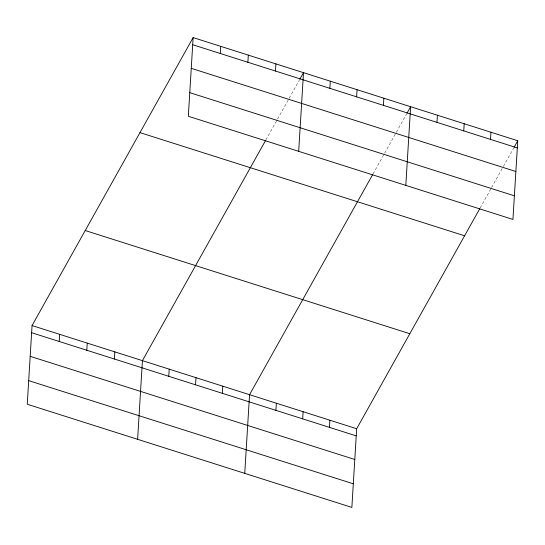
<?xml version="1.0" encoding="UTF-8"?>
<svg xmlns="http://www.w3.org/2000/svg" width="545" height="545" viewBox="0 0 545 545"><rect width="100%" height="100%" fill="white"/><g stroke="black" fill="none" stroke-linecap="round" stroke-linejoin="round"><path stroke-width="0.41" stroke-dasharray="2.73 2.04" d="M265.885 139.922L288.782 98.986M289.191 98.257L299.416 79.979M373.012 173.971L395.908 133.035M396.317 132.299L406.536 114.028M480.131 208.013L491.174 188.277M491.583 187.548L503.028 167.077M503.437 166.348L513.663 148.07"/><path stroke-width="0.82" d="M193.134 37.591L188.325 116.262L512.94 219.431L517.75 140.76L193.134 37.591L32.06 325.569L27.25 404.24L351.866 507.409L356.675 428.738L479.723 208.749M59.214 341.483L59.657 334.344M86.812 350.258L87.248 343.112M114.402 359.026L114.838 351.879M137.619 439.318L142.429 360.647L265.476 140.658M168.773 376.302L169.209 369.163M195.553 384.818L195.996 377.671M220.289 53.505L220.725 46.359M222.34 393.327L222.776 386.187M247.88 62.273L248.316 55.134M244.746 473.36L249.555 394.696L372.603 174.7M275.477 71.041L275.913 63.901M275.899 410.351L276.335 403.205M298.694 151.34L303.504 72.669L299.825 79.25M302.679 418.86L303.115 411.72M329.848 88.324L330.284 81.178M329.459 427.375L329.895 420.229M356.628 96.84L357.064 89.693M383.407 105.348L383.844 98.202M405.814 185.382L410.623 106.718L406.945 113.292M436.967 122.373L437.41 115.227M463.754 130.882L464.19 123.735M490.534 139.391L490.97 132.251M514.071 147.341L517.75 140.76M192.698 44.738L517.314 147.906M191.254 68.336L515.87 171.505M189.769 92.657L514.385 195.825M139.983 132.626L464.599 235.794M85.218 230.535L409.833 333.71M32.06 325.569L356.675 428.738M31.624 332.716L356.239 435.884M30.179 356.321L354.795 459.49M28.694 380.635L353.31 483.803"/></g></svg>
